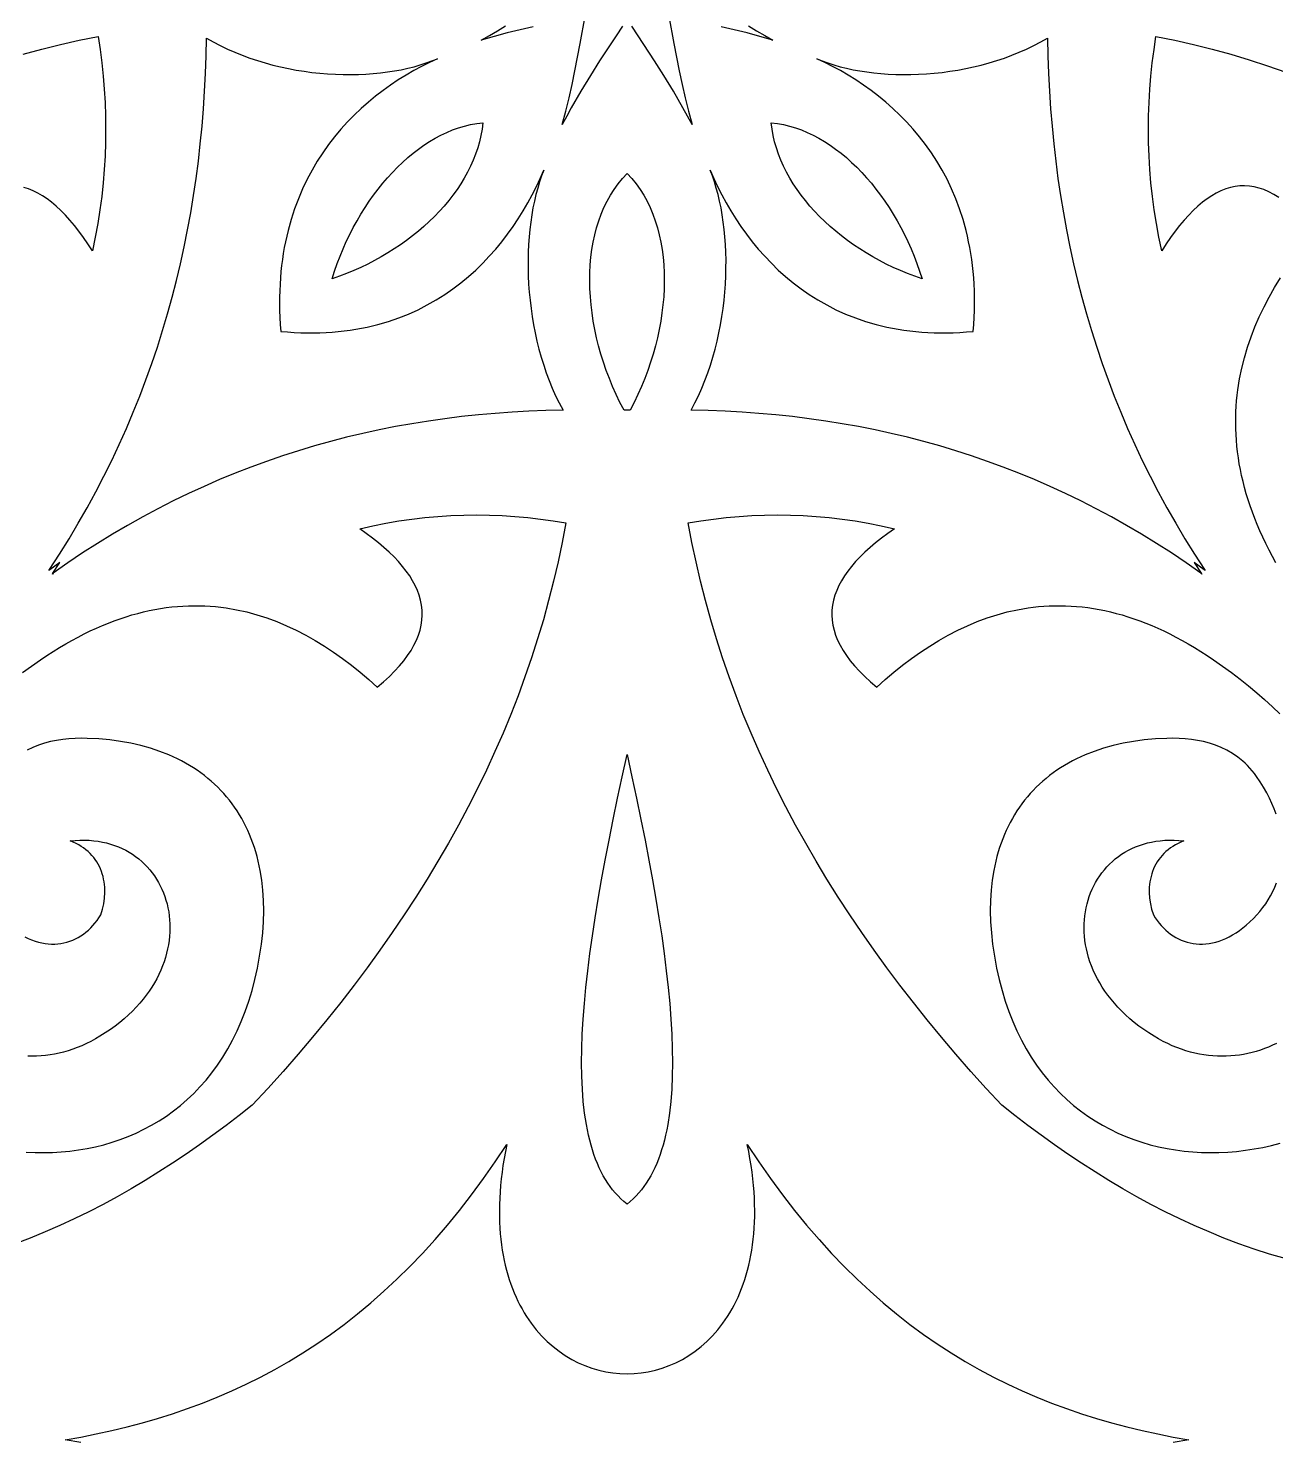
# Model space of a CAD drawing. Extents: x -375 to 375, y -1025 to 1025.
# Drawn here: x -231.8 to -165.5, y 156.1 to 231.1 of the extents above; entities that cross this region are included whole.
import ezdxf

# ---------------------------------------------------------------- set-up
doc = ezdxf.new("R2010")
doc.units = 0
doc.layers.add('LAYER_1', color=18, linetype='CONTINUOUS')

msp = doc.modelspace()

# ---------------------------------------------------------------- linework, layer by layer
at = {"layer": 'LAYER_1'}
for points in [[(-204.996, 231.215), (-205.689, 231.057), (-206.379, 230.889), (-207.067, 230.708), (-207.752, 230.512), (-207.316, 230.756), (-206.884, 231.008), (-206.457, 231.267)], [(-200.246, 231.249), (-200.584, 230.735), (-201.455, 229.405), (-201.949, 228.624), (-202.459, 227.787), (-202.964, 226.911), (-203.209, 226.464), (-203.447, 226.013), (-203.258, 226.72), (-203.085, 227.433), (-202.923, 228.15), (-202.772, 228.872), (-202.489, 230.322), (-202.219, 231.779)], [(-197.785, 231.779), (-197.514, 230.322), (-197.228, 228.872), (-197.075, 228.15), (-196.911, 227.433), (-196.735, 226.72), (-196.545, 226.013), (-196.783, 226.464), (-197.03, 226.911), (-197.537, 227.787), (-198.048, 228.624), (-198.543, 229.405), (-199.413, 230.735), (-199.751, 231.249)], [(-193.54, 231.267), (-193.113, 231.008), (-192.681, 230.756), (-192.245, 230.512), (-192.931, 230.708), (-193.619, 230.889), (-194.31, 231.057), (-195.003, 231.215)], [(-232.097, 229.756), (-231.111, 230.026), (-230.12, 230.275), (-229.123, 230.5), (-228.123, 230.702), (-228.018, 230.002), (-227.928, 229.301), (-227.854, 228.598), (-227.796, 227.893), (-227.754, 227.186), (-227.728, 226.478), (-227.719, 225.768), (-227.726, 225.057), (-227.751, 224.344), (-227.793, 223.629), (-227.853, 222.912), (-227.931, 222.194), (-228.026, 221.474), (-228.141, 220.753), (-228.273, 220.03), (-228.425, 219.305), (-228.662, 219.669), (-228.9, 220.014), (-229.139, 220.34), (-229.379, 220.647), (-229.619, 220.935), (-229.861, 221.202), (-230.103, 221.449), (-230.347, 221.676), (-230.591, 221.882), (-230.836, 222.068), (-231.083, 222.232), (-231.33, 222.374), (-231.578, 222.495), (-231.828, 222.593), (-232.078, 222.67)], [(-165.355, 222.142), (-165.617, 222.305), (-165.878, 222.442), (-166.137, 222.554), (-166.396, 222.642), (-166.653, 222.706), (-166.909, 222.746), (-167.164, 222.762), (-167.418, 222.754), (-167.67, 222.723), (-167.922, 222.67), (-168.172, 222.593), (-168.422, 222.495), (-168.67, 222.374), (-168.917, 222.232), (-169.164, 222.068), (-169.409, 221.882), (-169.653, 221.676), (-169.897, 221.449), (-170.139, 221.202), (-170.381, 220.935), (-170.621, 220.647), (-170.861, 220.34), (-171.1, 220.014), (-171.338, 219.669), (-171.575, 219.305), (-171.727, 220.03), (-171.859, 220.753), (-171.974, 221.474), (-172.069, 222.194), (-172.147, 222.912), (-172.207, 223.629), (-172.249, 224.344), (-172.274, 225.057), (-172.281, 225.768), (-172.272, 226.478), (-172.246, 227.186), (-172.204, 227.893), (-172.146, 228.598), (-172.072, 229.301), (-171.982, 230.002), (-171.877, 230.702), (-170.877, 230.5), (-169.88, 230.275), (-168.889, 230.026), (-167.903, 229.756), (-166.921, 229.462), (-165.944, 229.146), (-164.972, 228.807)], [(-165.5, 202.7), (-165.689, 203.045), (-165.868, 203.387), (-166.038, 203.728), (-166.199, 204.067), (-166.35, 204.403), (-166.493, 204.738), (-166.627, 205.071), (-166.752, 205.402), (-166.868, 205.731), (-166.976, 206.058), (-167.075, 206.383), (-167.166, 206.706), (-167.248, 207.027), (-167.323, 207.346), (-167.389, 207.664), (-167.447, 207.979), (-167.498, 208.293), (-167.541, 208.604), (-167.576, 208.914), (-167.603, 209.222), (-167.623, 209.528), (-167.636, 209.832), (-167.641, 210.134), (-167.64, 210.435), (-167.631, 210.733), (-167.615, 211.03), (-167.593, 211.325), (-167.563, 211.617), (-167.528, 211.909), (-167.436, 212.485), (-167.319, 213.055), (-167.178, 213.617), (-167.013, 214.172), (-166.825, 214.719), (-166.616, 215.26), (-166.384, 215.793), (-166.133, 216.319), (-165.862, 216.838), (-165.572, 217.351), (-165.264, 217.856)], [(-232.134, 196.866), (-231.661, 197.211), (-231.177, 197.548), (-230.84, 197.775), (-230.505, 197.991), (-230.172, 198.197), (-229.841, 198.393), (-229.512, 198.58), (-229.184, 198.756), (-228.859, 198.924), (-228.535, 199.082), (-228.213, 199.23), (-227.894, 199.369), (-227.575, 199.499), (-227.259, 199.62), (-226.945, 199.732), (-226.633, 199.836), (-226.322, 199.93), (-226.013, 200.016), (-225.706, 200.093), (-225.401, 200.163), (-225.098, 200.223), (-224.797, 200.276), (-224.497, 200.32), (-224.199, 200.357), (-223.904, 200.386), (-223.609, 200.406), (-223.317, 200.42), (-223.027, 200.425), (-222.738, 200.424), (-222.451, 200.414), (-222.166, 200.398), (-221.882, 200.375), (-221.601, 200.344), (-221.321, 200.307), (-220.767, 200.212), (-220.219, 200.09), (-219.679, 199.943), (-219.146, 199.772), (-218.62, 199.576), (-218.1, 199.358), (-217.587, 199.118), (-217.082, 198.856), (-216.583, 198.574), (-216.09, 198.272), (-215.605, 197.951), (-215.126, 197.613), (-214.653, 197.258), (-214.188, 196.886), (-213.729, 196.499), (-213.276, 196.098), (-212.943, 196.38), (-212.637, 196.661), (-212.356, 196.941), (-212.101, 197.219), (-211.87, 197.496), (-211.665, 197.772), (-211.485, 198.046), (-211.329, 198.319), (-211.197, 198.59), (-211.088, 198.86), (-211.004, 199.129), (-210.943, 199.397), (-210.905, 199.663), (-210.889, 199.929), (-210.897, 200.193), (-210.926, 200.456), (-210.978, 200.717), (-211.051, 200.978), (-211.146, 201.237), (-211.262, 201.496), (-211.399, 201.753), (-211.556, 202.009), (-211.734, 202.264), (-211.933, 202.518), (-212.151, 202.772), (-212.388, 203.024), (-212.646, 203.275), (-212.922, 203.525), (-213.217, 203.775), (-213.53, 204.023), (-213.862, 204.271), (-214.212, 204.518), (-213.516, 204.676), (-212.821, 204.814), (-212.127, 204.932), (-211.435, 205.032), (-210.745, 205.113), (-210.056, 205.175), (-209.369, 205.219), (-208.683, 205.245), (-207.999, 205.253), (-207.317, 205.243), (-206.636, 205.216), (-205.957, 205.172), (-205.279, 205.112), (-204.604, 205.035), (-203.929, 204.941), (-203.257, 204.832), (-203.451, 203.791), (-203.668, 202.755), (-203.906, 201.724), (-204.167, 200.697), (-204.449, 199.676), (-204.753, 198.66), (-205.078, 197.648), (-205.425, 196.641), (-205.794, 195.639), (-206.183, 194.642), (-206.594, 193.65), (-207.026, 192.662), (-207.479, 191.679), (-207.953, 190.701), (-208.447, 189.727), (-208.962, 188.758), (-209.498, 187.794), (-210.053, 186.834), (-210.63, 185.878), (-211.226, 184.927), (-211.843, 183.98), (-212.48, 183.038), (-213.136, 182.101), (-213.812, 181.167), (-214.508, 180.238), (-215.224, 179.313), (-215.959, 178.393), (-216.714, 177.477), (-217.487, 176.565), (-218.28, 175.657), (-219.092, 174.753), (-219.923, 173.854), (-220.615, 173.31), (-221.313, 172.778), (-222.016, 172.258), (-222.724, 171.75), (-223.438, 171.254), (-224.159, 170.772), (-224.885, 170.304), (-225.618, 169.85), (-226.357, 169.411), (-227.103, 168.987), (-227.856, 168.579), (-228.617, 168.187), (-229.385, 167.812), (-230.16, 167.454), (-230.944, 167.114), (-231.735, 166.792), (-232.535, 166.489)], [(-165.013, 165.696), (-165.839, 165.94), (-166.656, 166.205), (-167.465, 166.489), (-168.265, 166.792), (-169.056, 167.114), (-169.84, 167.454), (-170.615, 167.812), (-171.383, 168.187), (-172.144, 168.579), (-172.897, 168.987), (-173.643, 169.411), (-174.382, 169.85), (-175.115, 170.304), (-175.841, 170.772), (-176.562, 171.254), (-177.276, 171.75), (-177.984, 172.258), (-178.687, 172.778), (-179.385, 173.31), (-180.077, 173.854), (-180.908, 174.753), (-181.72, 175.657), (-182.513, 176.565), (-183.286, 177.477), (-184.041, 178.393), (-184.776, 179.313), (-185.492, 180.238), (-186.188, 181.167), (-186.864, 182.101), (-187.52, 183.038), (-188.157, 183.98), (-188.774, 184.927), (-189.37, 185.878), (-189.947, 186.834), (-190.502, 187.794), (-191.038, 188.758), (-191.553, 189.727), (-192.047, 190.701), (-192.521, 191.679), (-192.974, 192.662), (-193.406, 193.65), (-193.817, 194.642), (-194.206, 195.639), (-194.575, 196.641), (-194.922, 197.648), (-195.247, 198.66), (-195.551, 199.676), (-195.833, 200.697), (-196.094, 201.724), (-196.332, 202.755), (-196.549, 203.791), (-196.743, 204.832), (-196.071, 204.941), (-195.396, 205.035), (-194.721, 205.112), (-194.043, 205.172), (-193.364, 205.216), (-192.683, 205.243), (-192.001, 205.253), (-191.317, 205.245), (-190.631, 205.219), (-189.944, 205.175), (-189.255, 205.113), (-188.565, 205.032), (-187.873, 204.932), (-187.179, 204.814), (-186.484, 204.676), (-185.788, 204.518), (-186.138, 204.271), (-186.47, 204.023), (-186.783, 203.775), (-187.078, 203.525), (-187.354, 203.275), (-187.612, 203.024), (-187.849, 202.772), (-188.067, 202.518), (-188.266, 202.264), (-188.444, 202.009), (-188.601, 201.753), (-188.738, 201.496), (-188.854, 201.237), (-188.949, 200.978), (-189.022, 200.717), (-189.074, 200.456), (-189.103, 200.193), (-189.111, 199.929), (-189.095, 199.663), (-189.057, 199.397), (-188.996, 199.129), (-188.912, 198.86), (-188.803, 198.59), (-188.671, 198.319), (-188.515, 198.046), (-188.335, 197.772), (-188.13, 197.496), (-187.899, 197.219), (-187.644, 196.941), (-187.363, 196.661), (-187.057, 196.38), (-186.724, 196.098), (-186.271, 196.499), (-185.812, 196.886), (-185.347, 197.258), (-184.874, 197.613), (-184.395, 197.951), (-183.91, 198.272), (-183.417, 198.574), (-182.918, 198.856), (-182.413, 199.118), (-181.9, 199.358), (-181.38, 199.576), (-180.854, 199.772), (-180.321, 199.943), (-179.781, 200.09), (-179.233, 200.212), (-178.679, 200.307), (-178.399, 200.344), (-178.118, 200.375), (-177.834, 200.398), (-177.549, 200.414), (-177.262, 200.424), (-176.973, 200.425), (-176.683, 200.42), (-176.391, 200.406), (-176.096, 200.386), (-175.801, 200.357), (-175.503, 200.32), (-175.203, 200.276), (-174.902, 200.223), (-174.599, 200.163), (-174.294, 200.093), (-173.987, 200.016), (-173.678, 199.93), (-173.367, 199.836), (-173.055, 199.732), (-172.741, 199.62), (-172.425, 199.499), (-172.106, 199.369), (-171.787, 199.23), (-171.465, 199.082), (-171.141, 198.924), (-170.816, 198.756), (-170.488, 198.58), (-170.159, 198.393), (-169.828, 198.197), (-169.495, 197.991), (-169.16, 197.775), (-168.823, 197.548), (-168.339, 197.211), (-167.866, 196.866), (-167.406, 196.516), (-166.958, 196.159), (-166.522, 195.796), (-166.1, 195.428), (-165.691, 195.053), (-165.295, 194.674)], [(-231.939, 171.364), (-231.472, 171.341), (-231.006, 171.335), (-230.542, 171.345), (-230.079, 171.371), (-229.62, 171.414), (-229.163, 171.474), (-228.709, 171.551), (-228.26, 171.644), (-227.816, 171.755), (-227.377, 171.884), (-226.943, 172.03), (-226.516, 172.193), (-226.095, 172.374), (-225.682, 172.573), (-225.277, 172.791), (-224.88, 173.026), (-224.492, 173.28), (-224.113, 173.552), (-223.745, 173.843), (-223.387, 174.153), (-223.04, 174.481), (-222.705, 174.829), (-222.382, 175.196), (-222.072, 175.582), (-221.775, 175.988), (-221.491, 176.413), (-221.222, 176.858), (-220.968, 177.323), (-220.729, 177.808), (-220.506, 178.314), (-220.3, 178.84), (-220.11, 179.386), (-219.938, 179.953), (-219.784, 180.54), (-219.649, 181.149), (-219.533, 181.779), (-219.436, 182.43), (-219.371, 183.03), (-219.33, 183.617), (-219.315, 184.19), (-219.325, 184.75), (-219.359, 185.295), (-219.417, 185.826), (-219.5, 186.342), (-219.606, 186.842), (-219.668, 187.087), (-219.736, 187.327), (-219.81, 187.564), (-219.889, 187.796), (-219.975, 188.025), (-220.066, 188.249), (-220.163, 188.469), (-220.265, 188.685), (-220.373, 188.897), (-220.487, 189.104), (-220.607, 189.307), (-220.732, 189.506), (-220.862, 189.7), (-220.998, 189.89), (-221.14, 190.075), (-221.287, 190.256), (-221.439, 190.432), (-221.597, 190.603), (-221.76, 190.77), (-221.929, 190.932), (-222.103, 191.089), (-222.282, 191.241), (-222.467, 191.389), (-222.656, 191.531), (-222.851, 191.669), (-223.051, 191.802), (-223.256, 191.929), (-223.466, 192.052), (-223.682, 192.169), (-223.902, 192.281), (-224.358, 192.49), (-224.833, 192.677), (-225.329, 192.843), (-225.843, 192.987), (-226.377, 193.108), (-226.93, 193.207), (-227.501, 193.283), (-228.09, 193.336), (-228.698, 193.365), (-229.023, 193.37), (-229.349, 193.364), (-229.676, 193.344), (-230.003, 193.31), (-230.329, 193.26), (-230.652, 193.194), (-230.971, 193.109), (-231.285, 193.006), (-231.593, 192.882), (-231.893, 192.736)], [(-165.491, 189.334), (-165.594, 189.616), (-165.712, 189.901), (-165.845, 190.188), (-165.993, 190.475), (-166.156, 190.765), (-166.335, 191.055), (-166.529, 191.346), (-166.643, 191.499), (-166.76, 191.645), (-166.88, 191.784), (-167.005, 191.916), (-167.132, 192.041), (-167.263, 192.159), (-167.534, 192.376), (-167.816, 192.568), (-168.107, 192.736), (-168.407, 192.882), (-168.715, 193.006), (-169.029, 193.109), (-169.348, 193.194), (-169.671, 193.26), (-169.997, 193.31), (-170.324, 193.344), (-170.651, 193.364), (-170.977, 193.37), (-171.302, 193.365), (-171.91, 193.336), (-172.499, 193.283), (-173.07, 193.207), (-173.623, 193.108), (-174.157, 192.987), (-174.671, 192.843), (-175.167, 192.677), (-175.642, 192.49), (-176.098, 192.281), (-176.318, 192.169), (-176.534, 192.052), (-176.744, 191.929), (-176.949, 191.802), (-177.149, 191.669), (-177.344, 191.531), (-177.533, 191.389), (-177.718, 191.241), (-177.897, 191.089), (-178.071, 190.932), (-178.24, 190.77), (-178.403, 190.603), (-178.561, 190.432), (-178.713, 190.256), (-178.86, 190.075), (-179.002, 189.89), (-179.138, 189.7), (-179.268, 189.506), (-179.393, 189.307), (-179.513, 189.104), (-179.627, 188.897), (-179.735, 188.685), (-179.837, 188.469), (-179.934, 188.249), (-180.025, 188.025), (-180.111, 187.796), (-180.19, 187.564), (-180.264, 187.327), (-180.332, 187.087), (-180.394, 186.842), (-180.5, 186.342), (-180.583, 185.826), (-180.641, 185.295), (-180.675, 184.75), (-180.685, 184.19), (-180.67, 183.617), (-180.629, 183.03), (-180.564, 182.43), (-180.467, 181.779), (-180.351, 181.149), (-180.216, 180.54), (-180.062, 179.953), (-179.89, 179.386), (-179.7, 178.84), (-179.494, 178.314), (-179.271, 177.808), (-179.032, 177.323), (-178.778, 176.858), (-178.509, 176.413), (-178.225, 175.988), (-177.928, 175.582), (-177.618, 175.196), (-177.295, 174.829), (-176.96, 174.481), (-176.613, 174.153), (-176.255, 173.843), (-175.887, 173.552), (-175.508, 173.28), (-175.12, 173.026), (-174.723, 172.791), (-174.318, 172.573), (-173.905, 172.374), (-173.484, 172.193), (-173.057, 172.03), (-172.623, 171.884), (-172.184, 171.755), (-171.74, 171.644), (-171.291, 171.551), (-170.837, 171.474), (-170.38, 171.414), (-169.921, 171.371), (-169.458, 171.345), (-168.994, 171.335), (-168.528, 171.341), (-168.061, 171.364), (-167.594, 171.402), (-167.127, 171.457), (-166.661, 171.527), (-166.196, 171.613), (-165.733, 171.714), (-165.272, 171.831)], [(-232.016, 182.813), (-231.835, 182.725), (-231.654, 182.649), (-231.475, 182.584), (-231.296, 182.531), (-231.12, 182.489), (-230.944, 182.457), (-230.77, 182.437), (-230.599, 182.427), (-230.429, 182.427), (-230.262, 182.437), (-230.097, 182.458), (-229.935, 182.488), (-229.777, 182.527), (-229.621, 182.577), (-229.469, 182.635), (-229.32, 182.702), (-229.175, 182.778), (-229.034, 182.863), (-228.898, 182.956), (-228.766, 183.057), (-228.638, 183.166), (-228.516, 183.283), (-228.398, 183.408), (-228.286, 183.54), (-228.179, 183.68), (-228.078, 183.826), (-227.982, 183.98), (-227.891, 184.276), (-227.823, 184.574), (-227.779, 184.871), (-227.761, 185.167), (-227.768, 185.458), (-227.8, 185.744), (-227.825, 185.884), (-227.858, 186.023), (-227.896, 186.159), (-227.942, 186.292), (-227.994, 186.423), (-228.052, 186.551), (-228.118, 186.676), (-228.19, 186.798), (-228.269, 186.916), (-228.355, 187.03), (-228.448, 187.141), (-228.547, 187.247), (-228.654, 187.349), (-228.768, 187.446), (-228.889, 187.538), (-229.017, 187.625), (-229.152, 187.707), (-229.294, 187.784), (-229.444, 187.855), (-229.601, 187.92), (-229.34, 187.943), (-229.085, 187.955), (-228.835, 187.956), (-228.59, 187.946), (-228.352, 187.925), (-228.118, 187.894), (-227.891, 187.854), (-227.67, 187.803), (-227.454, 187.743), (-227.245, 187.674), (-227.042, 187.596), (-226.845, 187.509), (-226.655, 187.414), (-226.471, 187.311), (-226.294, 187.2), (-226.124, 187.081), (-225.96, 186.955), (-225.804, 186.821), (-225.655, 186.681), (-225.513, 186.534), (-225.378, 186.381), (-225.25, 186.222), (-225.131, 186.057), (-225.018, 185.886), (-224.914, 185.71), (-224.817, 185.529), (-224.728, 185.344), (-224.648, 185.154), (-224.575, 184.959), (-224.511, 184.761), (-224.455, 184.559), (-224.408, 184.353), (-224.369, 184.145), (-224.339, 183.933), (-224.318, 183.719), (-224.306, 183.502), (-224.302, 183.283), (-224.308, 183.062), (-224.323, 182.84), (-224.348, 182.616), (-224.382, 182.392), (-224.425, 182.166), (-224.479, 181.94), (-224.541, 181.713), (-224.614, 181.487), (-224.697, 181.26), (-224.79, 181.034), (-224.893, 180.809), (-225.007, 180.585), (-225.131, 180.362), (-225.265, 180.141), (-225.41, 179.921), (-225.566, 179.703), (-225.733, 179.488), (-225.91, 179.276), (-226.099, 179.066), (-226.299, 178.859), (-226.51, 178.655), (-226.733, 178.456), (-226.967, 178.26), (-227.212, 178.068), (-227.47, 177.881), (-227.739, 177.698), (-228.02, 177.52), (-228.261, 177.38), (-228.503, 177.25), (-228.745, 177.131), (-228.987, 177.021), (-229.229, 176.922), (-229.471, 176.833), (-229.713, 176.754), (-229.954, 176.684), (-230.195, 176.624), (-230.436, 176.574), (-230.675, 176.532), (-230.914, 176.501), (-231.153, 176.478), (-231.39, 176.464), (-231.626, 176.459), (-231.86, 176.462)], [(-165.47, 177.14), (-165.679, 177.042), (-165.892, 176.95), (-166.107, 176.866), (-166.324, 176.79), (-166.544, 176.721), (-166.766, 176.66), (-166.991, 176.607), (-167.217, 176.561), (-167.445, 176.524), (-167.675, 176.495), (-167.907, 176.474), (-168.14, 176.462), (-168.374, 176.459), (-168.61, 176.464), (-168.847, 176.478), (-169.086, 176.501), (-169.325, 176.532), (-169.564, 176.574), (-169.805, 176.624), (-170.046, 176.684), (-170.287, 176.754), (-170.529, 176.833), (-170.771, 176.922), (-171.013, 177.021), (-171.255, 177.131), (-171.497, 177.25), (-171.739, 177.38), (-171.98, 177.52), (-172.261, 177.698), (-172.53, 177.881), (-172.788, 178.068), (-173.033, 178.26), (-173.267, 178.456), (-173.49, 178.655), (-173.701, 178.859), (-173.901, 179.066), (-174.09, 179.276), (-174.267, 179.488), (-174.434, 179.703), (-174.59, 179.921), (-174.735, 180.141), (-174.869, 180.362), (-174.993, 180.585), (-175.107, 180.809), (-175.21, 181.034), (-175.303, 181.26), (-175.386, 181.487), (-175.459, 181.713), (-175.521, 181.94), (-175.575, 182.166), (-175.618, 182.392), (-175.652, 182.616), (-175.677, 182.84), (-175.692, 183.062), (-175.698, 183.283), (-175.694, 183.502), (-175.682, 183.719), (-175.661, 183.933), (-175.631, 184.145), (-175.592, 184.353), (-175.545, 184.559), (-175.489, 184.761), (-175.425, 184.959), (-175.352, 185.154), (-175.272, 185.344), (-175.183, 185.529), (-175.086, 185.71), (-174.982, 185.886), (-174.869, 186.057), (-174.75, 186.222), (-174.622, 186.381), (-174.487, 186.534), (-174.345, 186.681), (-174.196, 186.821), (-174.04, 186.955), (-173.876, 187.081), (-173.706, 187.2), (-173.529, 187.311), (-173.345, 187.414), (-173.155, 187.509), (-172.958, 187.596), (-172.755, 187.674), (-172.546, 187.743), (-172.33, 187.803), (-172.109, 187.854), (-171.882, 187.894), (-171.648, 187.925), (-171.41, 187.946), (-171.165, 187.956), (-170.915, 187.955), (-170.66, 187.943), (-170.399, 187.92), (-170.556, 187.855), (-170.706, 187.784), (-170.848, 187.707), (-170.983, 187.625), (-171.111, 187.538), (-171.232, 187.446), (-171.346, 187.349), (-171.453, 187.247), (-171.552, 187.141), (-171.645, 187.03), (-171.731, 186.916), (-171.81, 186.798), (-171.882, 186.676), (-171.948, 186.551), (-172.006, 186.423), (-172.058, 186.292), (-172.104, 186.159), (-172.142, 186.023), (-172.175, 185.884), (-172.2, 185.744), (-172.232, 185.458), (-172.239, 185.167), (-172.221, 184.871), (-172.177, 184.574), (-172.109, 184.276), (-172.018, 183.98), (-171.922, 183.826), (-171.821, 183.68), (-171.714, 183.54), (-171.602, 183.408), (-171.484, 183.283), (-171.362, 183.166), (-171.234, 183.057), (-171.102, 182.956), (-170.966, 182.863), (-170.825, 182.778), (-170.68, 182.702), (-170.531, 182.635), (-170.379, 182.577), (-170.223, 182.527), (-170.065, 182.488), (-169.903, 182.458), (-169.738, 182.437), (-169.571, 182.427), (-169.401, 182.427), (-169.23, 182.437), (-169.056, 182.457), (-168.88, 182.489), (-168.704, 182.531), (-168.525, 182.584), (-168.346, 182.649), (-168.165, 182.725), (-167.984, 182.813), (-167.803, 182.912), (-167.621, 183.024), (-167.439, 183.148), (-167.257, 183.285), (-167.075, 183.434), (-166.88, 183.607), (-166.693, 183.787), (-166.517, 183.974), (-166.35, 184.167), (-166.193, 184.366), (-166.046, 184.57), (-165.91, 184.781), (-165.785, 184.997), (-165.67, 185.219), (-165.567, 185.446), (-165.475, 185.677)], [(-229.044, 155.915), (-229.876, 156.061), (-229.044, 156.207), (-228.217, 156.368), (-227.395, 156.547), (-226.578, 156.743), (-225.766, 156.957), (-224.96, 157.19), (-224.159, 157.442), (-223.364, 157.715), (-222.575, 158.008), (-221.792, 158.322), (-221.015, 158.658), (-220.245, 159.017), (-219.481, 159.398), (-218.724, 159.803), (-217.973, 160.232), (-217.23, 160.685), (-216.493, 161.164), (-215.764, 161.668), (-215.042, 162.199), (-214.327, 162.757), (-213.621, 163.343), (-212.922, 163.957), (-212.231, 164.599), (-211.548, 165.271), (-210.873, 165.973), (-210.207, 166.705), (-209.55, 167.468), (-208.901, 168.263), (-208.261, 169.09), (-207.63, 169.95), (-207.008, 170.843), (-206.395, 171.771), (-206.47, 171.393), (-206.537, 171.02), (-206.595, 170.654), (-206.646, 170.294), (-206.689, 169.939), (-206.724, 169.591), (-206.751, 169.249), (-206.771, 168.912), (-206.783, 168.582), (-206.788, 168.257), (-206.787, 167.938), (-206.778, 167.626), (-206.762, 167.319), (-206.74, 167.018), (-206.711, 166.723), (-206.676, 166.435), (-206.635, 166.152), (-206.587, 165.875), (-206.533, 165.604), (-206.474, 165.339), (-206.408, 165.08), (-206.337, 164.827), (-206.261, 164.58), (-206.179, 164.338), (-206.092, 164.103), (-206, 163.874), (-205.902, 163.651), (-205.8, 163.433), (-205.694, 163.222), (-205.582, 163.016), (-205.466, 162.817), (-205.346, 162.623), (-205.093, 162.254), (-204.825, 161.909), (-204.542, 161.587), (-204.245, 161.289), (-203.935, 161.015), (-203.614, 160.765), (-203.283, 160.539), (-202.942, 160.337), (-202.593, 160.158), (-202.236, 160.003), (-201.873, 159.872), (-201.505, 159.765), (-201.132, 159.682), (-200.757, 159.622), (-200.379, 159.586), (-200, 159.574), (-199.621, 159.586), (-199.243, 159.622), (-198.868, 159.682), (-198.495, 159.765), (-198.127, 159.872), (-197.764, 160.003), (-197.407, 160.158), (-197.058, 160.337), (-196.717, 160.539), (-196.386, 160.765), (-196.065, 161.015), (-195.755, 161.289), (-195.458, 161.587), (-195.175, 161.909), (-194.907, 162.254), (-194.654, 162.623), (-194.534, 162.817), (-194.418, 163.016), (-194.306, 163.222), (-194.2, 163.433), (-194.098, 163.651), (-194, 163.874), (-193.908, 164.103), (-193.821, 164.338), (-193.739, 164.58), (-193.663, 164.827), (-193.592, 165.08), (-193.526, 165.339), (-193.467, 165.604), (-193.413, 165.875), (-193.365, 166.152), (-193.324, 166.435), (-193.289, 166.723), (-193.26, 167.018), (-193.238, 167.319), (-193.222, 167.626), (-193.213, 167.938), (-193.212, 168.257), (-193.217, 168.582), (-193.229, 168.912), (-193.249, 169.249), (-193.276, 169.591), (-193.311, 169.939), (-193.354, 170.294), (-193.405, 170.654), (-193.463, 171.02), (-193.53, 171.393), (-193.605, 171.771), (-192.992, 170.843), (-192.37, 169.95), (-191.739, 169.09), (-191.099, 168.263), (-190.45, 167.468), (-189.793, 166.705), (-189.127, 165.973), (-188.452, 165.271), (-187.769, 164.599), (-187.078, 163.957), (-186.379, 163.343), (-185.673, 162.757), (-184.958, 162.199), (-184.236, 161.668), (-183.507, 161.164), (-182.77, 160.685), (-182.027, 160.232), (-181.276, 159.803), (-180.519, 159.398), (-179.755, 159.017), (-178.985, 158.658), (-178.208, 158.322), (-177.425, 158.008), (-176.636, 157.715), (-175.841, 157.442), (-175.04, 157.19), (-174.234, 156.957), (-173.422, 156.743), (-172.605, 156.547), (-171.783, 156.368), (-170.956, 156.207), (-170.124, 156.061), (-170.956, 155.915)]]:
    msp.add_lwpolyline(points, dxfattribs=at)
for points in [[(-221.997, 230.41), (-221.623, 230.214), (-221.242, 230.031), (-220.854, 229.859), (-220.46, 229.7), (-220.06, 229.553), (-219.655, 229.418), (-219.247, 229.294), (-218.834, 229.183), (-218.42, 229.082), (-218.003, 228.994), (-217.585, 228.916), (-217.167, 228.849), (-216.749, 228.794), (-216.331, 228.749), (-215.916, 228.715), (-215.503, 228.692), (-215.093, 228.679), (-214.686, 228.676), (-214.285, 228.684), (-213.888, 228.702), (-213.498, 228.729), (-213.114, 228.766), (-212.738, 228.813), (-212.37, 228.87), (-212.011, 228.936), (-211.661, 229.011), (-211.322, 229.095), (-210.994, 229.189), (-210.677, 229.291), (-210.373, 229.402), (-210.082, 229.521), (-210.501, 229.324), (-210.919, 229.112), (-211.336, 228.886), (-211.751, 228.645), (-212.162, 228.389), (-212.568, 228.118), (-212.969, 227.831), (-213.364, 227.528), (-213.752, 227.21), (-214.131, 226.875), (-214.5, 226.524), (-214.86, 226.156), (-215.208, 225.772), (-215.544, 225.371), (-215.867, 224.953), (-216.176, 224.517), (-216.47, 224.064), (-216.748, 223.593), (-217.008, 223.104), (-217.251, 222.597), (-217.475, 222.071), (-217.678, 221.527), (-217.861, 220.964), (-218.022, 220.382), (-218.094, 220.084), (-218.16, 219.781), (-218.22, 219.473), (-218.274, 219.16), (-218.322, 218.842), (-218.364, 218.52), (-218.399, 218.192), (-218.427, 217.86), (-218.449, 217.522), (-218.464, 217.179), (-218.473, 216.832), (-218.474, 216.479), (-218.468, 216.121), (-218.454, 215.758), (-218.434, 215.39), (-218.405, 215.017), (-218.046, 214.985), (-217.692, 214.961), (-217.342, 214.945), (-216.998, 214.936), (-216.659, 214.935), (-216.324, 214.941), (-215.994, 214.954), (-215.669, 214.975), (-215.349, 215.003), (-215.034, 215.037), (-214.723, 215.078), (-214.417, 215.126), (-214.116, 215.181), (-213.82, 215.241), (-213.528, 215.308), (-213.241, 215.381), (-212.68, 215.545), (-212.138, 215.732), (-211.614, 215.94), (-211.107, 216.17), (-210.619, 216.419), (-210.147, 216.688), (-209.693, 216.974), (-209.256, 217.277), (-208.836, 217.595), (-208.433, 217.929), (-208.046, 218.276), (-207.675, 218.636), (-207.321, 219.008), (-206.982, 219.391), (-206.659, 219.783), (-206.352, 220.184), (-206.059, 220.593), (-205.782, 221.008), (-205.52, 221.429), (-205.273, 221.855), (-205.04, 222.285), (-204.821, 222.717), (-204.617, 223.15), (-204.426, 223.585), (-204.543, 223.283), (-204.651, 222.969), (-204.751, 222.641), (-204.843, 222.301), (-204.926, 221.949), (-205, 221.587), (-205.066, 221.214), (-205.122, 220.833), (-205.169, 220.442), (-205.207, 220.044), (-205.235, 219.639), (-205.254, 219.228), (-205.263, 218.811), (-205.262, 218.389), (-205.251, 217.964), (-205.23, 217.535), (-205.199, 217.103), (-205.157, 216.67), (-205.105, 216.235), (-205.042, 215.8), (-204.968, 215.366), (-204.884, 214.932), (-204.788, 214.501), (-204.681, 214.072), (-204.562, 213.647), (-204.432, 213.225), (-204.291, 212.809), (-204.137, 212.398), (-203.972, 211.994), (-203.795, 211.596), (-203.605, 211.207), (-203.403, 210.826), (-204.311, 210.805), (-205.215, 210.77), (-206.115, 210.721), (-207.012, 210.656), (-207.905, 210.577), (-208.794, 210.482), (-209.68, 210.372), (-210.561, 210.247), (-211.439, 210.105), (-212.313, 209.949), (-213.183, 209.776), (-214.049, 209.586), (-214.911, 209.381), (-215.77, 209.159), (-216.624, 208.92), (-217.474, 208.665), (-218.32, 208.392), (-219.162, 208.103), (-220.001, 207.796), (-220.834, 207.471), (-221.664, 207.129), (-222.49, 206.769), (-223.311, 206.391), (-224.128, 205.995), (-224.941, 205.581), (-225.75, 205.148), (-226.554, 204.696), (-227.355, 204.226), (-228.15, 203.737), (-228.942, 203.228), (-229.728, 202.7), (-230.511, 202.153), (-230.552, 202.109), (-230.536, 202.135), (-230.561, 202.117), (-230.52, 202.161), (-230.151, 202.723), (-230.691, 202.339), (-230.733, 202.297), (-230.715, 202.321), (-230.74, 202.303), (-230.698, 202.347), (-230.17, 203.163), (-229.662, 203.983), (-229.172, 204.809), (-228.7, 205.638), (-228.247, 206.473), (-227.813, 207.312), (-227.396, 208.155), (-226.997, 209.003), (-226.615, 209.855), (-226.252, 210.712), (-225.905, 211.573), (-225.576, 212.438), (-225.264, 213.308), (-224.969, 214.182), (-224.691, 215.061), (-224.429, 215.943), (-224.183, 216.83), (-223.954, 217.721), (-223.741, 218.616), (-223.544, 219.515), (-223.363, 220.419), (-223.197, 221.326), (-223.046, 222.238), (-222.911, 223.153), (-222.791, 224.073), (-222.686, 224.996), (-222.596, 225.924), (-222.521, 226.855), (-222.46, 227.79), (-222.413, 228.729), (-222.38, 229.672), (-222.362, 230.619)], [(-177.62, 229.672), (-177.587, 228.729), (-177.54, 227.79), (-177.479, 226.855), (-177.404, 225.924), (-177.314, 224.996), (-177.209, 224.073), (-177.089, 223.153), (-176.954, 222.238), (-176.803, 221.326), (-176.637, 220.419), (-176.456, 219.515), (-176.259, 218.616), (-176.046, 217.721), (-175.817, 216.83), (-175.571, 215.943), (-175.309, 215.061), (-175.031, 214.182), (-174.736, 213.308), (-174.424, 212.438), (-174.095, 211.573), (-173.748, 210.712), (-173.385, 209.855), (-173.003, 209.003), (-172.604, 208.155), (-172.187, 207.312), (-171.753, 206.473), (-171.3, 205.638), (-170.828, 204.809), (-170.338, 203.983), (-169.83, 203.163), (-169.302, 202.347), (-169.26, 202.303), (-169.285, 202.321), (-169.267, 202.297), (-169.309, 202.339), (-169.849, 202.723), (-169.48, 202.161), (-169.439, 202.117), (-169.464, 202.135), (-169.448, 202.109), (-169.489, 202.153), (-170.271, 202.7), (-171.058, 203.228), (-171.849, 203.736), (-172.645, 204.226), (-173.445, 204.696), (-174.249, 205.148), (-175.058, 205.581), (-175.871, 205.995), (-176.688, 206.391), (-177.509, 206.769), (-178.335, 207.129), (-179.165, 207.471), (-179.999, 207.796), (-180.837, 208.103), (-181.679, 208.392), (-182.525, 208.665), (-183.375, 208.92), (-184.229, 209.159), (-185.087, 209.381), (-185.95, 209.586), (-186.816, 209.775), (-187.686, 209.948), (-188.56, 210.105), (-189.437, 210.246), (-190.319, 210.372), (-191.204, 210.482), (-192.093, 210.577), (-192.986, 210.656), (-193.883, 210.721), (-194.783, 210.77), (-195.687, 210.805), (-196.595, 210.826), (-196.393, 211.207), (-196.203, 211.596), (-196.026, 211.994), (-195.861, 212.398), (-195.707, 212.809), (-195.566, 213.225), (-195.436, 213.647), (-195.318, 214.072), (-195.211, 214.501), (-195.115, 214.932), (-195.031, 215.366), (-194.957, 215.8), (-194.894, 216.235), (-194.842, 216.67), (-194.801, 217.103), (-194.77, 217.535), (-194.749, 217.964), (-194.739, 218.389), (-194.738, 218.811), (-194.747, 219.228), (-194.766, 219.639), (-194.795, 220.044), (-194.833, 220.442), (-194.88, 220.833), (-194.937, 221.214), (-195.003, 221.587), (-195.077, 221.949), (-195.161, 222.301), (-195.253, 222.641), (-195.353, 222.969), (-195.462, 223.283), (-195.579, 223.585), (-195.388, 223.15), (-195.184, 222.717), (-194.965, 222.285), (-194.731, 221.855), (-194.484, 221.429), (-194.221, 221.008), (-193.944, 220.593), (-193.651, 220.184), (-193.344, 219.783), (-193.021, 219.391), (-192.682, 219.008), (-192.327, 218.636), (-191.956, 218.276), (-191.569, 217.929), (-191.165, 217.595), (-190.745, 217.277), (-190.308, 216.974), (-189.854, 216.688), (-189.382, 216.419), (-188.893, 216.17), (-188.386, 215.94), (-187.862, 215.732), (-187.319, 215.545), (-186.758, 215.381), (-186.471, 215.308), (-186.179, 215.241), (-185.882, 215.181), (-185.581, 215.126), (-185.275, 215.078), (-184.964, 215.037), (-184.649, 215.003), (-184.328, 214.975), (-184.003, 214.954), (-183.673, 214.941), (-183.338, 214.935), (-182.999, 214.936), (-182.654, 214.945), (-182.304, 214.961), (-181.95, 214.985), (-181.59, 215.017), (-181.562, 215.39), (-181.542, 215.758), (-181.528, 216.121), (-181.522, 216.479), (-181.524, 216.832), (-181.532, 217.179), (-181.547, 217.522), (-181.569, 217.86), (-181.598, 218.192), (-181.633, 218.52), (-181.675, 218.842), (-181.722, 219.16), (-181.777, 219.473), (-181.837, 219.781), (-181.903, 220.084), (-181.975, 220.382), (-182.136, 220.964), (-182.319, 221.527), (-182.522, 222.071), (-182.746, 222.597), (-182.988, 223.104), (-183.249, 223.593), (-183.527, 224.064), (-183.82, 224.517), (-184.129, 224.953), (-184.452, 225.371), (-184.788, 225.772), (-185.136, 226.156), (-185.495, 226.524), (-185.865, 226.875), (-186.244, 227.21), (-186.631, 227.528), (-187.025, 227.831), (-187.426, 228.118), (-187.832, 228.389), (-188.243, 228.645), (-188.657, 228.886), (-189.074, 229.112), (-189.492, 229.324), (-189.911, 229.521), (-189.621, 229.402), (-189.317, 229.291), (-189.001, 229.189), (-188.673, 229.095), (-188.334, 229.011), (-187.985, 228.936), (-187.626, 228.87), (-187.258, 228.813), (-186.882, 228.766), (-186.499, 228.729), (-186.109, 228.702), (-185.713, 228.684), (-185.311, 228.676), (-184.905, 228.679), (-184.496, 228.692), (-184.083, 228.715), (-183.667, 228.749), (-183.25, 228.794), (-182.832, 228.849), (-182.414, 228.916), (-181.996, 228.994), (-181.58, 229.082), (-181.165, 229.183), (-180.753, 229.294), (-180.344, 229.418), (-179.94, 229.553), (-179.54, 229.7), (-179.146, 229.859), (-178.758, 230.031), (-178.377, 230.214), (-178.003, 230.41), (-177.638, 230.619)], [(-207.709, 225.775), (-207.769, 225.439), (-207.846, 225.106), (-207.94, 224.775), (-208.051, 224.448), (-208.177, 224.123), (-208.32, 223.802), (-208.478, 223.485), (-208.651, 223.173), (-208.838, 222.864), (-209.039, 222.561), (-209.254, 222.262), (-209.481, 221.969), (-209.721, 221.682), (-209.974, 221.401), (-210.238, 221.126), (-210.513, 220.857), (-210.799, 220.595), (-211.095, 220.341), (-211.401, 220.093), (-211.717, 219.854), (-212.042, 219.623), (-212.375, 219.4), (-212.716, 219.185), (-213.065, 218.98), (-213.421, 218.784), (-213.784, 218.597), (-214.153, 218.42), (-214.527, 218.253), (-214.908, 218.097), (-215.293, 217.951), (-215.682, 217.816), (-215.551, 218.222), (-215.41, 218.622), (-215.258, 219.017), (-215.096, 219.407), (-214.925, 219.791), (-214.744, 220.168), (-214.553, 220.538), (-214.354, 220.9), (-214.147, 221.255), (-213.931, 221.601), (-213.707, 221.938), (-213.475, 222.266), (-213.236, 222.583), (-212.99, 222.891), (-212.736, 223.187), (-212.477, 223.473), (-212.211, 223.746), (-211.939, 224.007), (-211.661, 224.256), (-211.378, 224.491), (-211.09, 224.713), (-210.797, 224.92), (-210.5, 225.113), (-210.198, 225.291), (-209.893, 225.453), (-209.584, 225.599), (-209.271, 225.729), (-208.955, 225.842), (-208.637, 225.937), (-208.316, 226.014), (-207.993, 226.073), (-207.668, 226.113)], [(-192.006, 226.073), (-191.683, 226.014), (-191.362, 225.937), (-191.044, 225.842), (-190.728, 225.729), (-190.416, 225.599), (-190.107, 225.453), (-189.801, 225.291), (-189.5, 225.113), (-189.203, 224.92), (-188.91, 224.713), (-188.622, 224.491), (-188.339, 224.256), (-188.061, 224.007), (-187.789, 223.746), (-187.523, 223.473), (-187.263, 223.187), (-187.01, 222.891), (-186.764, 222.583), (-186.524, 222.266), (-186.292, 221.938), (-186.068, 221.601), (-185.852, 221.255), (-185.644, 220.9), (-185.444, 220.538), (-185.254, 220.168), (-185.072, 219.791), (-184.9, 219.407), (-184.738, 219.017), (-184.586, 218.622), (-184.444, 218.222), (-184.313, 217.816), (-184.703, 217.951), (-185.088, 218.097), (-185.469, 218.253), (-185.844, 218.42), (-186.214, 218.597), (-186.577, 218.784), (-186.933, 218.98), (-187.282, 219.185), (-187.624, 219.4), (-187.957, 219.623), (-188.282, 219.854), (-188.598, 220.093), (-188.904, 220.341), (-189.201, 220.595), (-189.487, 220.857), (-189.762, 221.126), (-190.026, 221.401), (-190.278, 221.682), (-190.519, 221.969), (-190.746, 222.262), (-190.961, 222.561), (-191.162, 222.864), (-191.349, 223.173), (-191.521, 223.485), (-191.679, 223.802), (-191.822, 224.123), (-191.948, 224.448), (-192.059, 224.775), (-192.153, 225.106), (-192.23, 225.439), (-192.289, 225.775), (-192.33, 226.113)], [(-199.752, 223.149), (-199.522, 222.867), (-199.31, 222.57), (-199.114, 222.259), (-198.935, 221.936), (-198.773, 221.6), (-198.626, 221.253), (-198.496, 220.894), (-198.382, 220.526), (-198.284, 220.147), (-198.202, 219.76), (-198.135, 219.365), (-198.083, 218.963), (-198.047, 218.553), (-198.026, 218.138), (-198.02, 217.717), (-198.029, 217.292), (-198.052, 216.862), (-198.09, 216.43), (-198.143, 215.995), (-198.209, 215.558), (-198.29, 215.12), (-198.384, 214.681), (-198.493, 214.243), (-198.615, 213.806), (-198.75, 213.37), (-198.899, 212.937), (-199.061, 212.507), (-199.236, 212.08), (-199.423, 211.658), (-199.624, 211.241), (-199.837, 210.831), (-200.16, 210.831), (-200.374, 211.241), (-200.575, 211.658), (-200.764, 212.08), (-200.939, 212.507), (-201.101, 212.937), (-201.251, 213.37), (-201.386, 213.806), (-201.509, 214.243), (-201.617, 214.681), (-201.712, 215.12), (-201.793, 215.558), (-201.859, 215.995), (-201.912, 216.43), (-201.95, 216.862), (-201.973, 217.292), (-201.982, 217.717), (-201.976, 218.138), (-201.955, 218.553), (-201.918, 218.963), (-201.867, 219.365), (-201.799, 219.76), (-201.717, 220.147), (-201.618, 220.526), (-201.504, 220.894), (-201.373, 221.253), (-201.227, 221.6), (-201.064, 221.936), (-200.884, 222.259), (-200.688, 222.57), (-200.475, 222.867), (-200.245, 223.149), (-199.998, 223.416)], [(-199.742, 191.33), (-199.496, 190.182), (-199.263, 189.059), (-199.043, 187.961), (-198.837, 186.889), (-198.645, 185.842), (-198.467, 184.821), (-198.305, 183.827), (-198.157, 182.859), (-198.026, 181.919), (-197.911, 181.005), (-197.813, 180.119), (-197.731, 179.261), (-197.667, 178.431), (-197.621, 177.629), (-197.594, 176.855), (-197.585, 176.111), (-197.596, 175.396), (-197.626, 174.71), (-197.676, 174.053), (-197.747, 173.427), (-197.839, 172.831), (-197.892, 172.545), (-197.952, 172.266), (-198.016, 171.995), (-198.086, 171.731), (-198.162, 171.476), (-198.243, 171.228), (-198.33, 170.988), (-198.423, 170.756), (-198.522, 170.532), (-198.626, 170.316), (-198.736, 170.107), (-198.852, 169.907), (-198.974, 169.715), (-199.102, 169.531), (-199.236, 169.355), (-199.376, 169.187), (-199.523, 169.028), (-199.676, 168.876), (-199.835, 168.733), (-200, 168.598), (-200.165, 168.733), (-200.324, 168.876), (-200.477, 169.028), (-200.624, 169.187), (-200.764, 169.355), (-200.898, 169.531), (-201.026, 169.715), (-201.148, 169.907), (-201.264, 170.107), (-201.374, 170.316), (-201.478, 170.532), (-201.577, 170.756), (-201.67, 170.988), (-201.757, 171.228), (-201.838, 171.476), (-201.914, 171.731), (-201.984, 171.995), (-202.048, 172.266), (-202.108, 172.545), (-202.161, 172.831), (-202.253, 173.427), (-202.324, 174.053), (-202.374, 174.71), (-202.404, 175.396), (-202.415, 176.111), (-202.406, 176.855), (-202.379, 177.629), (-202.333, 178.431), (-202.269, 179.261), (-202.187, 180.119), (-202.089, 181.005), (-201.974, 181.919), (-201.843, 182.859), (-201.695, 183.827), (-201.533, 184.821), (-201.355, 185.842), (-201.163, 186.889), (-200.957, 187.961), (-200.737, 189.059), (-200.504, 190.182), (-200.258, 191.33), (-200, 192.503)]]:
    msp.add_lwpolyline(points, close=True, dxfattribs=at)

doc.saveas('drawing.dxf')
